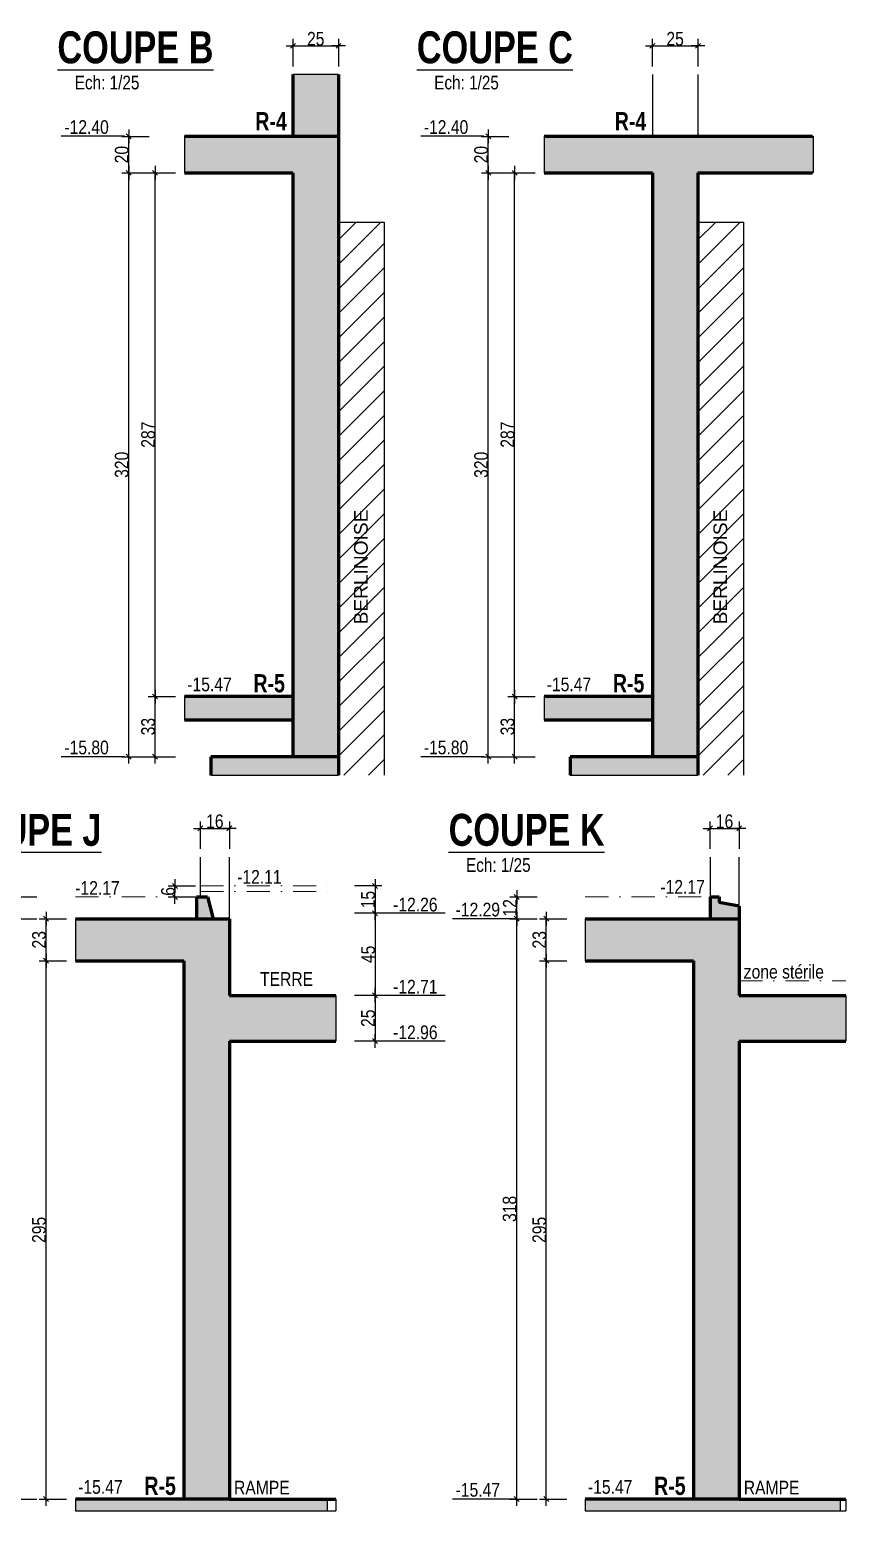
# Model space of a CAD drawing. Header units: millimetres. Extents: x -22 to 27383, y -3644 to 590.
# Drawn here: x 13523 to 14423, y -1143 to 494 of the extents above; entities that cross this region are included whole.
import ezdxf
from ezdxf.enums import TextEntityAlignment as Align

# ---------------------------------------------------------------- set-up
doc = ezdxf.new("R2010")
doc.units = ezdxf.units.MM
doc.linetypes.add('TIRETPTX2', pattern=[50.8, 25.4, -12.7, 0, -12.7])
for name, color, linetype in [('01_cote_gen', 4, 'Continuous'), ('01_linteaux', 2, 'Continuous'), ('01_poch_BN', 9, 'Continuous'), ('01_poch_murs', 253, 'Continuous'), ('01_texte', 230, 'Continuous'), ('AA_COTES', 2, 'Continuous')]:
    doc.layers.add(name, color=color, linetype=linetype)
doc.layers.add('01_murs_coup', color=5, linetype='Continuous', lineweight=60)
doc.layers.add('01_tram_axes', color=2, linetype='TIRETPTX2', lineweight=9)
doc.styles.add('ARIAL NA', font='ARIALN.TTF')
doc.styles.add('impact', font='impact.ttf')
doc.styles.add('MATTE_TXT', font='arial.ttf')
doc.styles.add('STYLE2', font='ARIALN.TTF')
doc.dimstyles.new('JB25', dxfattribs={"dimscale": 0.1, "dimtxt": 150, "dimasz": 15, "dimexe": 0.1, "dimexo": 0.1, "dimgap": 0.09, "dimtad": 1, "dimdec": 1, "dimlfac": 0.5, "dimdsep": 46, "dimtxsty": 'STYLE2', "dimblk1": 'BOND_G', "dimblk2": 'BOND_D', "dimsah": 1, "dimcen": 1.5, "dimdle": 0.01, "dimse1": 1, "dimse2": 1, "dimclrd": 4, "dimclre": 2, "dimclrt": 6, "dimazin": 2, "dimtfac": 2.333333, "dimtdec": 1, "dimtix": 1, "dimtmove": 2, "dimatfit": 3, "dimldrblk": 'BOND_G', "dimfxl": 1, "dimtolj": 1, "dimtzin": 0, "dimarcsym": 0})

# ---------------------------------------------------------------- blocks, each defined once
blk = doc.blocks.new('BOND_G')
at = {"layer": 'AA_COTES', "color": 0}
for p, q in [((0, -5), (0, 15)), ((5, 0), (-5, 0)), ((1.8, 1.8), (-1.8, -1.8))]:
    blk.add_line(p, q, dxfattribs=at)
blk = doc.blocks.new('BOND_D')
at = {"layer": 'AA_COTES', "color": 0}
for p, q in [((5, 0), (-5, 0)), ((-1.8, -1.8), (1.8, 1.8)), ((0, 5), (0, -15))]:
    blk.add_line(p, q, dxfattribs=at)
blk = doc.blocks.new('*D1890')
at = {"layer": '01_cote_gen', "color": 4, "lineweight": -2, "transparency": 16777216}
blk.add_line((13540.4, -1114.3), (13540.4, -527.3), dxfattribs=at)
at = {"layer": 'Defpoints', "color": 0, "transparency": 16777216}
for p in [(13540.4, -525.8), (13607.4, -525.8), (13562.9, -1115.8)]:
    blk.add_point(p, dxfattribs=at)
at = {"layer": '01_cote_gen', "color": 4, "lineweight": -2, "transparency": 16777216, "xscale": 1.5, "yscale": 1.5, "zscale": 1.5}
for name, p, rotation in [('BOND_D', (13540.4, -525.8), 90), ('BOND_G', (13540.4, -1115.8), 270)]:
    blk.add_blockref(name, p, dxfattribs=dict(at, rotation=rotation))
at = {"layer": '01_cote_gen', "color": 6, "transparency": 16777216, "insert": (13532.8, -820.8), "char_height": 15, "attachment_point": 5, "rotation": 90, "style": 'STYLE2'}
blk.add_mtext('\\A1;295', dxfattribs=at)
blk = doc.blocks.new('*D1886')
at = {"layer": '01_cote_gen', "color": 4, "lineweight": -2, "transparency": 16777216}
blk.add_line((13540.4, -524.3), (13540.4, -481.3), dxfattribs=at)
at = {"layer": 'Defpoints', "color": 0, "transparency": 16777216}
for p in [(13540.4, -479.8), (13630.6, -479.8), (13630.6, -525.8)]:
    blk.add_point(p, dxfattribs=at)
at = {"layer": '01_cote_gen', "color": 4, "lineweight": -2, "transparency": 16777216, "xscale": 1.5, "yscale": 1.5, "zscale": 1.5}
for name, p, rotation in [('BOND_D', (13540.4, -479.8), 90), ('BOND_G', (13540.4, -525.8), 270)]:
    blk.add_blockref(name, p, dxfattribs=dict(at, rotation=rotation))
at = {"layer": '01_cote_gen', "color": 6, "transparency": 16777216, "insert": (13532.8, -502.8), "char_height": 15, "attachment_point": 5, "rotation": 90, "style": 'STYLE2'}
blk.add_mtext('\\A1;23', dxfattribs=at)
blk = doc.blocks.new('*D1891')
at = {"layer": '01_cote_gen', "color": 4, "lineweight": -2, "transparency": 16777216}
blk.add_line((13711, -380.7), (13740, -380.7), dxfattribs=at)
at = {"layer": 'Defpoints', "color": 0, "transparency": 16777216}
for p in [(13741.5, -380.7), (13709.5, -412.2), (13741.5, -412.2)]:
    blk.add_point(p, dxfattribs=at)
at = {"layer": '01_cote_gen', "color": 4, "lineweight": -2, "transparency": 16777216, "xscale": 1.5, "yscale": 1.5, "zscale": 1.5, "rotation": 180}
blk.add_blockref('BOND_G', (13709.5, -380.7), dxfattribs=at)
at = {"layer": '01_cote_gen', "color": 4, "lineweight": -2, "transparency": 16777216, "xscale": 1.5, "yscale": 1.5, "zscale": 1.5}
blk.add_blockref('BOND_D', (13741.5, -380.7), dxfattribs=at)
at = {"layer": '01_cote_gen', "color": 6, "transparency": 16777216, "insert": (13725.5, -373), "char_height": 15, "attachment_point": 5, "style": 'STYLE2'}
blk.add_mtext('\\A1;16', dxfattribs=at)
blk = doc.blocks.new('*D1887')
at = {"layer": '01_cote_gen', "color": 4, "lineweight": -2, "transparency": 16777216}
blk.add_line((13507.9, -1114.3), (13507.9, -481.3), dxfattribs=at)
at = {"layer": 'Defpoints', "color": 0, "transparency": 16777216}
for p in [(13507.9, -479.8), (13562.9, -479.8), (13562.9, -1115.8)]:
    blk.add_point(p, dxfattribs=at)
at = {"layer": '01_cote_gen', "color": 4, "lineweight": -2, "transparency": 16777216, "xscale": 1.5, "yscale": 1.5, "zscale": 1.5}
for name, p, rotation in [('BOND_D', (13507.9, -479.8), 90), ('BOND_G', (13507.9, -1115.8), 270)]:
    blk.add_blockref(name, p, dxfattribs=dict(at, rotation=rotation))
at = {"layer": '01_cote_gen', "color": 6, "transparency": 16777216, "insert": (13500.2, -797.8), "char_height": 15, "attachment_point": 5, "rotation": 90, "style": 'STYLE2'}
blk.add_mtext('\\A1;318', dxfattribs=at)
blk = doc.blocks.new('*D1892')
at = {"layer": '01_cote_gen', "color": 4, "lineweight": -2, "transparency": 16777216}
blk.add_line((13901.2, -565.3), (13901.2, -612.3), dxfattribs=at)
at = {"layer": 'Defpoints', "color": 0, "transparency": 16777216}
for p in [(13837.9, -563.8), (13837.9, -613.8), (13901.2, -613.8)]:
    blk.add_point(p, dxfattribs=at)
at = {"layer": '01_cote_gen', "color": 4, "lineweight": -2, "transparency": 16777216, "xscale": 1.5, "yscale": 1.5, "zscale": 1.5}
for name, p, rotation in [('BOND_G', (13901.2, -563.8), 90), ('BOND_D', (13901.2, -613.8), 270)]:
    blk.add_blockref(name, p, dxfattribs=dict(at, rotation=rotation))
at = {"layer": '01_cote_gen', "color": 6, "transparency": 16777216, "insert": (13893.5, -588.8), "char_height": 15, "attachment_point": 5, "rotation": 90, "style": 'STYLE2'}
blk.add_mtext('\\A1;25', dxfattribs=at)
blk = doc.blocks.new('*D1888')
at = {"layer": '01_cote_gen', "color": 4, "lineweight": -2, "transparency": 16777216}
blk.add_line((13507.9, -478.3), (13507.9, -457.3), dxfattribs=at)
at = {"layer": 'Defpoints', "color": 0, "transparency": 16777216}
for p in [(13507.9, -455.8), (13572.7, -455.8), (13572.7, -479.8)]:
    blk.add_point(p, dxfattribs=at)
at = {"layer": '01_cote_gen', "color": 4, "lineweight": -2, "transparency": 16777216, "xscale": 1.5, "yscale": 1.5, "zscale": 1.5}
for name, p, rotation in [('BOND_D', (13507.9, -455.8), 90), ('BOND_G', (13507.9, -479.8), 270)]:
    blk.add_blockref(name, p, dxfattribs=dict(at, rotation=rotation))
at = {"layer": '01_cote_gen', "color": 6, "transparency": 16777216, "insert": (13500.4, -467.8), "char_height": 15, "attachment_point": 5, "rotation": 90, "style": 'STYLE2'}
blk.add_mtext('\\A1;12', dxfattribs=at)
blk = doc.blocks.new('*D1889')
at = {"layer": '01_cote_gen', "color": 4, "lineweight": -2, "transparency": 16777216}
blk.add_line((13901.2, -475.3), (13901.2, -562.3), dxfattribs=at)
at = {"layer": 'Defpoints', "color": 0, "transparency": 16777216}
for p in [(13876.1, -473.8), (13878.7, -563.8), (13901.2, -563.8)]:
    blk.add_point(p, dxfattribs=at)
at = {"layer": '01_cote_gen', "color": 4, "lineweight": -2, "transparency": 16777216, "xscale": 1.5, "yscale": 1.5, "zscale": 1.5}
for name, p, rotation in [('BOND_G', (13901.2, -473.8), 90), ('BOND_D', (13901.2, -563.8), 270)]:
    blk.add_blockref(name, p, dxfattribs=dict(at, rotation=rotation))
at = {"layer": '01_cote_gen', "color": 6, "transparency": 16777216, "insert": (13893.6, -518.8), "char_height": 15, "attachment_point": 5, "rotation": 90, "style": 'STYLE2'}
blk.add_mtext('\\A1;45', dxfattribs=at)
blk = doc.blocks.new('*D1893')
at = {"layer": '01_cote_gen', "color": 4, "lineweight": -2, "transparency": 16777216}
blk.add_line((13681.8, -454.3), (13681.8, -445.3), dxfattribs=at)
at = {"layer": 'Defpoints', "color": 0, "transparency": 16777216}
for p in [(13681.8, -443.8), (13705.5, -455.8), (13713.9, -443.8)]:
    blk.add_point(p, dxfattribs=at)
at = {"layer": '01_cote_gen', "color": 4, "lineweight": -2, "transparency": 16777216, "xscale": 1.5, "yscale": 1.5, "zscale": 1.5}
for name, p, rotation in [('BOND_D', (13681.8, -443.8), 90), ('BOND_G', (13681.8, -455.8), 270)]:
    blk.add_blockref(name, p, dxfattribs=dict(at, rotation=rotation))
at = {"layer": '01_cote_gen', "color": 6, "transparency": 16777216, "insert": (13674.2, -449.8), "char_height": 15, "attachment_point": 5, "rotation": 90, "style": 'STYLE2'}
blk.add_mtext('\\A1;6', dxfattribs=at)
blk = doc.blocks.new('*D1894')
at = {"layer": '01_cote_gen', "color": 4, "lineweight": -2, "transparency": 16777216}
blk.add_line((13901.2, -445.3), (13901.2, -472.3), dxfattribs=at)
at = {"layer": 'Defpoints', "color": 0, "transparency": 16777216}
for p in [(13854.9, -443.8), (13883.6, -473.8), (13901.2, -473.8)]:
    blk.add_point(p, dxfattribs=at)
at = {"layer": '01_cote_gen', "color": 4, "lineweight": -2, "transparency": 16777216, "xscale": 1.5, "yscale": 1.5, "zscale": 1.5}
for name, p, rotation in [('BOND_G', (13901.2, -443.8), 90), ('BOND_D', (13901.2, -473.8), 270)]:
    blk.add_blockref(name, p, dxfattribs=dict(at, rotation=rotation))
at = {"layer": '01_cote_gen', "color": 6, "transparency": 16777216, "insert": (13893.5, -458.8), "char_height": 15, "attachment_point": 5, "rotation": 90, "style": 'STYLE2'}
blk.add_mtext('\\A1;15', dxfattribs=at)
blk = doc.blocks.new('*D1898')
at = {"layer": '01_cote_gen', "color": 4, "lineweight": -2, "transparency": 16777216}
blk.add_line((14088.9, -1114.3), (14088.9, -527.3), dxfattribs=at)
at = {"layer": 'Defpoints', "color": 0, "transparency": 16777216}
for p in [(14088.9, -525.8), (14111.4, -525.8), (14111.4, -1115.8)]:
    blk.add_point(p, dxfattribs=at)
at = {"layer": '01_cote_gen', "color": 4, "lineweight": -2, "transparency": 16777216, "xscale": 1.5, "yscale": 1.5, "zscale": 1.5}
for name, p, rotation in [('BOND_D', (14088.9, -525.8), 90), ('BOND_G', (14088.9, -1115.8), 270)]:
    blk.add_blockref(name, p, dxfattribs=dict(at, rotation=rotation))
at = {"layer": '01_cote_gen', "color": 6, "transparency": 16777216, "insert": (14081.3, -820.8), "char_height": 15, "attachment_point": 5, "rotation": 90, "style": 'STYLE2'}
blk.add_mtext('\\A1;295', dxfattribs=at)
blk = doc.blocks.new('*D1899')
at = {"layer": '01_cote_gen', "color": 4, "lineweight": -2, "transparency": 16777216}
blk.add_line((14088.9, -524.3), (14088.9, -481.3), dxfattribs=at)
at = {"layer": 'Defpoints', "color": 0, "transparency": 16777216}
for p in [(14088.9, -479.8), (14139.8, -479.8), (14117.3, -525.8)]:
    blk.add_point(p, dxfattribs=at)
at = {"layer": '01_cote_gen', "color": 4, "lineweight": -2, "transparency": 16777216, "xscale": 1.5, "yscale": 1.5, "zscale": 1.5}
for name, p, rotation in [('BOND_D', (14088.9, -479.8), 90), ('BOND_G', (14088.9, -525.8), 270)]:
    blk.add_blockref(name, p, dxfattribs=dict(at, rotation=rotation))
at = {"layer": '01_cote_gen', "color": 6, "transparency": 16777216, "insert": (14081.3, -502.8), "char_height": 15, "attachment_point": 5, "rotation": 90, "style": 'STYLE2'}
blk.add_mtext('\\A1;23', dxfattribs=at)
blk = doc.blocks.new('*D1901')
at = {"layer": '01_cote_gen', "color": 4, "lineweight": -2, "transparency": 16777216}
blk.add_line((14269.8, -380.7), (14298.8, -380.7), dxfattribs=at)
at = {"layer": 'Defpoints', "color": 0, "transparency": 16777216}
for p in [(14300.3, -380.7), (14268.3, -412.2), (14300.3, -412.2)]:
    blk.add_point(p, dxfattribs=at)
at = {"layer": '01_cote_gen', "color": 4, "lineweight": -2, "transparency": 16777216, "xscale": 1.5, "yscale": 1.5, "zscale": 1.5, "rotation": 180}
blk.add_blockref('BOND_G', (14268.3, -380.7), dxfattribs=at)
at = {"layer": '01_cote_gen', "color": 4, "lineweight": -2, "transparency": 16777216, "xscale": 1.5, "yscale": 1.5, "zscale": 1.5}
blk.add_blockref('BOND_D', (14300.3, -380.7), dxfattribs=at)
at = {"layer": '01_cote_gen', "color": 6, "transparency": 16777216, "insert": (14284.3, -373), "char_height": 15, "attachment_point": 5, "style": 'STYLE2'}
blk.add_mtext('\\A1;16', dxfattribs=at)
blk = doc.blocks.new('*D1900')
at = {"layer": '01_cote_gen', "color": 4, "lineweight": -2, "transparency": 16777216}
blk.add_line((14056.4, -1114.3), (14056.4, -481.3), dxfattribs=at)
at = {"layer": 'Defpoints', "color": 0, "transparency": 16777216}
for p in [(14056.4, -479.8), (14111.4, -479.8), (14111.4, -1115.8)]:
    blk.add_point(p, dxfattribs=at)
at = {"layer": '01_cote_gen', "color": 4, "lineweight": -2, "transparency": 16777216, "xscale": 1.5, "yscale": 1.5, "zscale": 1.5}
for name, p, rotation in [('BOND_D', (14056.4, -479.8), 90), ('BOND_G', (14056.4, -1115.8), 270)]:
    blk.add_blockref(name, p, dxfattribs=dict(at, rotation=rotation))
at = {"layer": '01_cote_gen', "color": 6, "transparency": 16777216, "insert": (14048.7, -797.8), "char_height": 15, "attachment_point": 5, "rotation": 90, "style": 'STYLE2'}
blk.add_mtext('\\A1;318', dxfattribs=at)
blk = doc.blocks.new('*D1902')
at = {"layer": '01_cote_gen', "color": 4, "lineweight": -2, "transparency": 16777216}
blk.add_line((14460.1, -565.3), (14460.1, -612.3), dxfattribs=at)
at = {"layer": 'Defpoints', "color": 0, "transparency": 16777216}
for p in [(14396.8, -563.8), (14396.8, -613.8), (14460.1, -613.8)]:
    blk.add_point(p, dxfattribs=at)
at = {"layer": '01_cote_gen', "color": 4, "lineweight": -2, "transparency": 16777216, "xscale": 1.5, "yscale": 1.5, "zscale": 1.5}
for name, p, rotation in [('BOND_G', (14460.1, -563.8), 90), ('BOND_D', (14460.1, -613.8), 270)]:
    blk.add_blockref(name, p, dxfattribs=dict(at, rotation=rotation))
at = {"layer": '01_cote_gen', "color": 6, "transparency": 16777216, "insert": (14452.4, -588.8), "char_height": 15, "attachment_point": 5, "rotation": 90, "style": 'STYLE2'}
blk.add_mtext('\\A1;25', dxfattribs=at)
blk = doc.blocks.new('*D1897')
at = {"layer": '01_cote_gen', "color": 4, "lineweight": -2, "transparency": 16777216}
blk.add_line((14056.4, -478.3), (14056.4, -457.3), dxfattribs=at)
at = {"layer": 'Defpoints', "color": 0, "transparency": 16777216}
for p in [(14056.4, -455.8), (14121.2, -455.8), (14121.2, -479.8)]:
    blk.add_point(p, dxfattribs=at)
at = {"layer": '01_cote_gen', "color": 4, "lineweight": -2, "transparency": 16777216, "xscale": 1.5, "yscale": 1.5, "zscale": 1.5}
for name, p, rotation in [('BOND_D', (14056.4, -455.8), 90), ('BOND_G', (14056.4, -479.8), 270)]:
    blk.add_blockref(name, p, dxfattribs=dict(at, rotation=rotation))
at = {"layer": '01_cote_gen', "color": 6, "transparency": 16777216, "insert": (14048.9, -467.8), "char_height": 15, "attachment_point": 5, "rotation": 90, "style": 'STYLE2'}
blk.add_mtext('\\A1;12', dxfattribs=at)
blk = doc.blocks.new('*D1970')
at = {"layer": '01_cote_gen', "color": 4, "lineweight": -2, "transparency": 16777216}
blk.add_line((13631.1, -300.7), (13631.1, 336.3), dxfattribs=at)
at = {"layer": 'Defpoints', "color": 0, "transparency": 16777216}
for p in [(13631.1, 337.8), (13811.1, 337.8), (13811.1, -302.2)]:
    blk.add_point(p, dxfattribs=at)
at = {"layer": '01_cote_gen', "color": 4, "lineweight": -2, "transparency": 16777216, "xscale": 1.5, "yscale": 1.5, "zscale": 1.5}
for name, p, rotation in [('BOND_D', (13631.1, 337.8), 90), ('BOND_G', (13631.1, -302.2), 270)]:
    blk.add_blockref(name, p, dxfattribs=dict(at, rotation=rotation))
at = {"layer": '01_cote_gen', "color": 6, "transparency": 16777216, "insert": (13623.5, 17.8), "char_height": 15, "attachment_point": 5, "rotation": 90, "style": 'STYLE2'}
blk.add_mtext('\\A1;320', dxfattribs=at)
blk = doc.blocks.new('*D1971')
at = {"layer": '01_cote_gen', "color": 4, "lineweight": -2, "transparency": 16777216}
blk.add_line((13660, -300.7), (13660, -237.7), dxfattribs=at)
at = {"layer": 'Defpoints', "color": 0, "transparency": 16777216}
for p in [(13660, -236.2), (13811.1, -236.2), (13811.1, -302.2)]:
    blk.add_point(p, dxfattribs=at)
at = {"layer": '01_cote_gen', "color": 4, "lineweight": -2, "transparency": 16777216, "xscale": 1.5, "yscale": 1.5, "zscale": 1.5}
for name, p, rotation in [('BOND_D', (13660, -236.2), 90), ('BOND_G', (13660, -302.2), 270)]:
    blk.add_blockref(name, p, dxfattribs=dict(at, rotation=rotation))
at = {"layer": '01_cote_gen', "color": 6, "transparency": 16777216, "insert": (13652.4, -269.2), "char_height": 15, "attachment_point": 5, "rotation": 90, "style": 'STYLE2'}
blk.add_mtext('\\A1;33', dxfattribs=at)
blk = doc.blocks.new('*D1972')
at = {"layer": '01_cote_gen', "color": 4, "lineweight": -2, "transparency": 16777216}
blk.add_line((13660, -234.7), (13660, 336.3), dxfattribs=at)
at = {"layer": 'Defpoints', "color": 0, "transparency": 16777216}
for p in [(13660, 337.8), (13727, 337.8), (13682.5, -236.2)]:
    blk.add_point(p, dxfattribs=at)
at = {"layer": '01_cote_gen', "color": 4, "lineweight": -2, "transparency": 16777216, "xscale": 1.5, "yscale": 1.5, "zscale": 1.5}
for name, p, rotation in [('BOND_D', (13660, 337.8), 90), ('BOND_G', (13660, -236.2), 270)]:
    blk.add_blockref(name, p, dxfattribs=dict(at, rotation=rotation))
at = {"layer": '01_cote_gen', "color": 6, "transparency": 16777216, "insert": (13652.4, 50.8), "char_height": 15, "attachment_point": 5, "rotation": 90, "style": 'STYLE2'}
blk.add_mtext('\\A1;287', dxfattribs=at)
blk = doc.blocks.new('*D1973')
at = {"layer": '01_cote_gen', "color": 4, "lineweight": -2, "transparency": 16777216}
blk.add_line((13631.1, 339.3), (13631.1, 376.3), dxfattribs=at)
at = {"layer": 'Defpoints', "color": 0, "transparency": 16777216}
for p in [(13631.1, 377.8), (13721.3, 377.8), (13721.3, 337.8)]:
    blk.add_point(p, dxfattribs=at)
at = {"layer": '01_cote_gen', "color": 4, "lineweight": -2, "transparency": 16777216, "xscale": 1.5, "yscale": 1.5, "zscale": 1.5}
for name, p, rotation in [('BOND_D', (13631.1, 377.8), 90), ('BOND_G', (13631.1, 337.8), 270)]:
    blk.add_blockref(name, p, dxfattribs=dict(at, rotation=rotation))
at = {"layer": '01_cote_gen', "color": 6, "transparency": 16777216, "insert": (13623.5, 357.8), "char_height": 15, "attachment_point": 5, "rotation": 90, "style": 'STYLE2'}
blk.add_mtext('\\A1;20', dxfattribs=at)
blk = doc.blocks.new('*D1974')
at = {"layer": '01_cote_gen', "color": 4, "lineweight": -2, "transparency": 16777216}
blk.add_line((13812.6, 477), (13859.6, 477), dxfattribs=at)
at = {"layer": 'Defpoints', "color": 0, "transparency": 16777216}
for p in [(13861.1, 477), (13811.1, 445.4), (13861.1, 445.4)]:
    blk.add_point(p, dxfattribs=at)
at = {"layer": '01_cote_gen', "color": 4, "lineweight": -2, "transparency": 16777216, "xscale": 1.5, "yscale": 1.5, "zscale": 1.5, "rotation": 180}
blk.add_blockref('BOND_G', (13811.1, 477), dxfattribs=at)
at = {"layer": '01_cote_gen', "color": 4, "lineweight": -2, "transparency": 16777216, "xscale": 1.5, "yscale": 1.5, "zscale": 1.5}
blk.add_blockref('BOND_D', (13861.1, 477), dxfattribs=at)
at = {"layer": '01_cote_gen', "color": 6, "transparency": 16777216, "insert": (13836.1, 484.6), "char_height": 15, "attachment_point": 5, "style": 'STYLE2'}
blk.add_mtext('\\A1;25', dxfattribs=at)
blk = doc.blocks.new('*D1975')
at = {"layer": '01_cote_gen', "color": 4, "lineweight": -2, "transparency": 16777216}
blk.add_line((14025.2, -300.7), (14025.2, 336.3), dxfattribs=at)
at = {"layer": 'Defpoints', "color": 0, "transparency": 16777216}
for p in [(14025.2, 337.8), (14205.1, 337.8), (14205.1, -302.2)]:
    blk.add_point(p, dxfattribs=at)
at = {"layer": '01_cote_gen', "color": 4, "lineweight": -2, "transparency": 16777216, "xscale": 1.5, "yscale": 1.5, "zscale": 1.5}
for name, p, rotation in [('BOND_D', (14025.2, 337.8), 90), ('BOND_G', (14025.2, -302.2), 270)]:
    blk.add_blockref(name, p, dxfattribs=dict(at, rotation=rotation))
at = {"layer": '01_cote_gen', "color": 6, "transparency": 16777216, "insert": (14017.5, 17.8), "char_height": 15, "attachment_point": 5, "rotation": 90, "style": 'STYLE2'}
blk.add_mtext('\\A1;320', dxfattribs=at)
blk = doc.blocks.new('*D1976')
at = {"layer": '01_cote_gen', "color": 4, "lineweight": -2, "transparency": 16777216}
blk.add_line((14054.1, -300.7), (14054.1, -237.7), dxfattribs=at)
at = {"layer": 'Defpoints', "color": 0, "transparency": 16777216}
for p in [(14054.1, -236.2), (14205.1, -236.2), (14205.1, -302.2)]:
    blk.add_point(p, dxfattribs=at)
at = {"layer": '01_cote_gen', "color": 4, "lineweight": -2, "transparency": 16777216, "xscale": 1.5, "yscale": 1.5, "zscale": 1.5}
for name, p, rotation in [('BOND_D', (14054.1, -236.2), 90), ('BOND_G', (14054.1, -302.2), 270)]:
    blk.add_blockref(name, p, dxfattribs=dict(at, rotation=rotation))
at = {"layer": '01_cote_gen', "color": 6, "transparency": 16777216, "insert": (14046.4, -269.2), "char_height": 15, "attachment_point": 5, "rotation": 90, "style": 'STYLE2'}
blk.add_mtext('\\A1;33', dxfattribs=at)
blk = doc.blocks.new('*D1977')
at = {"layer": '01_cote_gen', "color": 4, "lineweight": -2, "transparency": 16777216}
blk.add_line((14054.1, -234.7), (14054.1, 336.3), dxfattribs=at)
at = {"layer": 'Defpoints', "color": 0, "transparency": 16777216}
for p in [(14054.1, 337.8), (14121.1, 337.8), (14076.6, -236.2)]:
    blk.add_point(p, dxfattribs=at)
at = {"layer": '01_cote_gen', "color": 4, "lineweight": -2, "transparency": 16777216, "xscale": 1.5, "yscale": 1.5, "zscale": 1.5}
for name, p, rotation in [('BOND_D', (14054.1, 337.8), 90), ('BOND_G', (14054.1, -236.2), 270)]:
    blk.add_blockref(name, p, dxfattribs=dict(at, rotation=rotation))
at = {"layer": '01_cote_gen', "color": 6, "transparency": 16777216, "insert": (14046.4, 50.8), "char_height": 15, "attachment_point": 5, "rotation": 90, "style": 'STYLE2'}
blk.add_mtext('\\A1;287', dxfattribs=at)
blk = doc.blocks.new('*D1978')
at = {"layer": '01_cote_gen', "color": 4, "lineweight": -2, "transparency": 16777216}
blk.add_line((14025.2, 339.3), (14025.2, 376.3), dxfattribs=at)
at = {"layer": 'Defpoints', "color": 0, "transparency": 16777216}
for p in [(14025.2, 377.8), (14115.4, 377.8), (14115.4, 337.8)]:
    blk.add_point(p, dxfattribs=at)
at = {"layer": '01_cote_gen', "color": 4, "lineweight": -2, "transparency": 16777216, "xscale": 1.5, "yscale": 1.5, "zscale": 1.5}
for name, p, rotation in [('BOND_D', (14025.2, 377.8), 90), ('BOND_G', (14025.2, 337.8), 270)]:
    blk.add_blockref(name, p, dxfattribs=dict(at, rotation=rotation))
at = {"layer": '01_cote_gen', "color": 6, "transparency": 16777216, "insert": (14017.5, 357.8), "char_height": 15, "attachment_point": 5, "rotation": 90, "style": 'STYLE2'}
blk.add_mtext('\\A1;20', dxfattribs=at)
blk = doc.blocks.new('*D1979')
at = {"layer": '01_cote_gen', "color": 4, "lineweight": -2, "transparency": 16777216}
blk.add_line((14206.6, 477), (14253.6, 477), dxfattribs=at)
at = {"layer": 'Defpoints', "color": 0, "transparency": 16777216}
for p in [(14255.1, 477), (14205.1, 445.4), (14255.1, 445.4)]:
    blk.add_point(p, dxfattribs=at)
at = {"layer": '01_cote_gen', "color": 4, "lineweight": -2, "transparency": 16777216, "xscale": 1.5, "yscale": 1.5, "zscale": 1.5, "rotation": 180}
blk.add_blockref('BOND_G', (14205.1, 477), dxfattribs=at)
at = {"layer": '01_cote_gen', "color": 4, "lineweight": -2, "transparency": 16777216, "xscale": 1.5, "yscale": 1.5, "zscale": 1.5}
blk.add_blockref('BOND_D', (14255.1, 477), dxfattribs=at)
at = {"layer": '01_cote_gen', "color": 6, "transparency": 16777216, "insert": (14230.1, 484.6), "char_height": 15, "attachment_point": 5, "style": 'STYLE2'}
blk.add_mtext('\\A1;25', dxfattribs=at)
blk = doc.blocks.new('*D2495')
at = {"layer": '01_cote_gen', "color": 4, "lineweight": -2, "transparency": 16777216}
blk.add_line((0, -613.3), (0, -1134.3), dxfattribs=at)
at = {"layer": 'Defpoints', "color": 0, "transparency": 16777216}
for p in [(25449.8, -611.8), (0, -1135.8), (0, -1135.8)]:
    blk.add_point(p, dxfattribs=at)
at = {"layer": '01_cote_gen', "color": 4, "lineweight": -2, "transparency": 16777216, "xscale": 1.5, "yscale": 1.5, "zscale": 1.5}
for name, p, rotation in [('BOND_G', (0, -611.8), 90), ('BOND_D', (0, -1135.8), 270)]:
    blk.add_blockref(name, p, dxfattribs=dict(at, rotation=rotation))
at = {"layer": '01_cote_gen', "color": 6, "transparency": 16777216, "insert": (-7.7, -873.8), "char_height": 15, "attachment_point": 5, "rotation": 90, "style": 'STYLE2'}
blk.add_mtext('\\A1;262', dxfattribs=at)
blk = doc.blocks.new('*D2522')
at = {"layer": '01_cote_gen', "color": 4, "lineweight": -2, "transparency": 16777216}
blk.add_line((1156.4, -613.3), (1156.4, -1134.3), dxfattribs=at)
at = {"layer": 'Defpoints', "color": 0, "transparency": 16777216}
for p in [(26606.2, -611.8), (1156.4, -1135.8), (1156.4, -1135.8)]:
    blk.add_point(p, dxfattribs=at)
at = {"layer": '01_cote_gen', "color": 4, "lineweight": -2, "transparency": 16777216, "xscale": 1.5, "yscale": 1.5, "zscale": 1.5}
for name, p, rotation in [('BOND_G', (1156.4, -611.8), 90), ('BOND_D', (1156.4, -1135.8), 270)]:
    blk.add_blockref(name, p, dxfattribs=dict(at, rotation=rotation))
at = {"layer": '01_cote_gen', "color": 6, "transparency": 16777216, "insert": (1148.8, -873.8), "char_height": 15, "attachment_point": 5, "rotation": 90, "style": 'STYLE2'}
blk.add_mtext('\\A1;262', dxfattribs=at)

msp = doc.modelspace()

# ---------------------------------------------------------------- hatches: boundary and pattern name
at = {"layer": '01_poch_BN'}
h = msp.add_hatch(color=256, dxfattribs=at)
h.dxf.hatch_style = 1
h.paths.add_polyline_path([(13861.07, 377.85), (13692.29, 377.85), (13692.29, 337.85), (13811.07, 337.85), (13811.07, -302.16), (13861.07, -302.16)])
h.paths.add_polyline_path([(13861.07, 445.42), (13811.07, 445.42), (13811.07, 377.85), (13861.07, 377.85)])
h.paths.add_polyline_path([(13811.07, -236.16), (13692.29, -236.16), (13692.29, -262.16), (13811.07, -262.16)], flags=17)
h.paths.add_polyline_path([(13861.07, -302.16), (13721.07, -302.16), (13721.07, -322.49), (13861.07, -322.49)])
h = msp.add_hatch(color=256, dxfattribs=at)
h.dxf.hatch_style = 1
h.paths.add_polyline_path([(14255.14, 337.85), (14381.48, 337.85), (14381.48, 377.85), (14086.36, 377.85), (14086.36, 337.85), (14205.14, 337.85), (14205.14, -302.16), (14255.14, -302.16)])
h.paths.add_polyline_path([(14205.14, -236.16), (14086.36, -236.16), (14086.36, -262.16), (14205.14, -262.16)], flags=17)
h.paths.add_polyline_path([(14255.14, -302.16), (14115.14, -302.16), (14115.14, -322.49), (14255.14, -322.49)])
h = msp.add_hatch(color=256, dxfattribs=at)
h.dxf.hatch_style = 1
h.paths.add_polyline_path([(13858.22, -563.81), (13741.49, -563.81), (13741.49, -479.81), (13572.71, -479.81), (13572.71, -525.81), (13691.49, -525.81), (13691.49, -1115.81), (13741.49, -1115.81), (13741.49, -613.81), (13858.22, -613.81)])
h.paths.add_polyline_path([(13717.49, -455.81), (13705.49, -455.81), (13705.49, -479.81), (13723.49, -479.81)])
h.paths.add_polyline_path([(13848.89, -1115.81), (13741.49, -1115.81), (13572.71, -1115.81), (13572.71, -1128.81), (13848.89, -1128.81)])
h = msp.add_hatch(color=256, dxfattribs=at)
h.dxf.hatch_style = 1
h.paths.add_polyline_path([(14417.08, -563.81), (14300.35, -563.81), (14300.35, -479.81), (14131.56, -479.81), (14131.56, -525.81), (14250.35, -525.81), (14250.35, -1115.81), (14300.35, -1115.81), (14300.35, -619.81), (14300.35, -613.81), (14417.08, -613.81)])
h.paths.add_polyline_path([(14300.35, -465.81), (14278.35, -461.81), (14278.35, -455.81), (14268.35, -455.81), (14268.35, -479.81), (14300.35, -479.81)])
h.paths.add_polyline_path([(14411.32, -1115.81), (14300.35, -1115.81), (14131.56, -1115.81), (14131.56, -1128.81), (14411.32, -1128.81)])
at = {"layer": '01_poch_murs'}
h = msp.add_hatch(dxfattribs=at)
h.set_pattern_fill('ANSI31', color=256, scale=6)
h.set_pattern_definition([(45, (-9451.408, -4243.485), (-13.470384, 13.470384), [])])
h.paths.add_polyline_path([(13911.07, 283.85), (13877.07, 283.85), (13877.07, -322.52), (13911.07, -322.46)])
h.paths.add_polyline_path([(13877.07, 283.85), (13861.07, 283.85), (13861.07, -322.49), (13877.07, -322.49)])
h.paths.add_polyline_path([(13911.07, -322.46), (13877.07, -322.52), (13877.07, -322.49), (13911.07, -322.49)], flags=17)
h = msp.add_hatch(dxfattribs=at)
h.set_pattern_fill('ANSI31', color=256, scale=6)
h.set_pattern_definition([(45, (-9057.34, -4243.485), (-13.470384, 13.470384), [])])
h.paths.add_polyline_path([(14305.14, 283.85), (14271.14, 283.85), (14271.14, -322.52), (14305.14, -322.46)])
h.paths.add_polyline_path([(14271.14, 283.85), (14255.14, 283.85), (14255.14, -322.49), (14271.14, -322.49)])
h.paths.add_polyline_path([(14305.14, -322.46), (14271.14, -322.52), (14271.14, -322.49), (14305.14, -322.49)], flags=17)

# ---------------------------------------------------------------- linework, layer by layer
at = {"layer": '01_cote_gen'}
for p, q in [((13721.07, -322.49), (13861.07, -322.49)), ((14115.14, -322.49), (14255.14, -322.49)), ((13572.71, -1128.81), (13858.22, -1128.81)), ((13858.22, -1115.81), (13858.22, -1128.81)), ((14131.56, -1128.81), (14417.08, -1128.81)), ((14417.08, -1115.81), (14417.08, -1128.81))]:
    msp.add_line(p, q, dxfattribs=at)
at = {"layer": '01_linteaux'}
for p, q in [((14205.14, 445.42), (14205.14, 377.85)), ((14255.14, 445.42), (14255.14, 377.85)), ((13861.07, 283.85), (13911.07, 283.85)), ((13911.07, 283.85), (13911.07, -322.49)), ((14255.14, 283.85), (14305.14, 283.85)), ((14305.14, 283.85), (14305.14, -322.49)), ((13709.49, -412.24), (13709.49, -455.81)), ((13741.49, -479.81), (13741.49, -412.24)), ((14268.35, -412.24), (14268.35, -455.81)), ((14300.35, -465.81), (14300.35, -412.24))]:
    msp.add_line(p, q, dxfattribs=at)
at = {"layer": '01_murs_coup'}
for p, q in [((13811.07, 445.42), (13811.07, 377.85)), ((13861.07, 445.42), (13861.07, -322.49)), ((13692.29, 377.85), (13861.07, 377.85)), ((14086.36, 377.85), (14380.76, 377.85)), ((13692.29, 337.85), (13811.07, 337.85)), ((13811.07, 337.85), (13811.07, -302.16)), ((14086.36, 337.85), (14205.14, 337.85)), ((14205.14, 337.85), (14205.14, -302.16)), ((14255.14, 337.85), (14255.14, -322.49)), ((14255.14, 337.85), (14380.76, 337.85)), ((13811.07, -236.16), (13692.29, -236.16)), ((14205.14, -236.16), (14086.36, -236.16)), ((13811.07, -262.16), (13692.29, -262.16)), ((14205.14, -262.16), (14086.36, -262.16)), ((13721.07, -302.16), (13721.07, -322.49)), ((13861.07, -302.16), (13721.07, -302.16)), ((14115.14, -302.16), (14115.14, -322.49)), ((14255.14, -302.16), (14115.14, -302.16)), ((13705.49, -455.81), (13717.49, -455.81)), ((13705.49, -455.81), (13705.49, -479.81)), ((13717.49, -455.81), (13723.49, -479.81)), ((14268.35, -455.81), (14268.35, -479.81)), ((14268.35, -455.81), (14278.35, -455.81)), ((14278.35, -455.81), (14278.35, -461.81)), ((14300.35, -465.81), (14278.35, -461.81)), ((14300.35, -465.81), (14300.35, -479.81)), ((13572.71, -479.81), (13741.49, -479.81)), ((13741.49, -479.81), (13741.49, -563.81)), ((14131.56, -479.81), (14300.35, -479.81)), ((14300.35, -479.81), (14300.35, -563.81)), ((13572.71, -525.81), (13691.49, -525.81)), ((13691.49, -525.81), (13691.49, -1115.81)), ((14131.56, -525.81), (14250.35, -525.81)), ((14250.35, -525.81), (14250.35, -1115.81)), ((13741.49, -563.81), (13858.22, -563.81)), ((14300.35, -563.81), (14417.08, -563.81)), ((13741.49, -613.81), (13858.22, -613.81)), ((13741.49, -613.81), (13741.49, -1115.81)), ((14300.35, -613.81), (14300.35, -619.81)), ((14300.35, -613.81), (14417.08, -613.81)), ((14300.35, -619.81), (14300.35, -1115.81)), ((13741.49, -1115.81), (13572.71, -1115.81)), ((13741.49, -1115.81), (13858.22, -1115.81)), ((14300.35, -1115.81), (14131.56, -1115.81)), ((14300.35, -1115.81), (14417.08, -1115.81))]:
    msp.add_line(p, q, dxfattribs=at)
at = {"layer": '01_poch_BN'}
for p, q in [((13861.07, 445.42), (13811.07, 445.42)), ((13692.29, 377.85), (13692.29, 337.85)), ((14086.36, 377.85), (14086.36, 337.85)), ((14381.48, 377.85), (14381.48, 337.85)), ((13692.29, -236.16), (13692.29, -262.16)), ((14086.36, -236.16), (14086.36, -262.16)), ((13721.07, -322.49), (13861.07, -322.49)), ((14115.14, -322.49), (14255.14, -322.49)), ((13572.71, -479.81), (13572.71, -525.81)), ((14131.56, -479.81), (14131.56, -525.81)), ((13858.22, -563.81), (13858.22, -613.81)), ((14417.08, -563.81), (14417.08, -613.81)), ((13572.71, -1115.81), (13572.71, -1128.81)), ((13572.71, -1128.81), (13848.89, -1128.81)), ((13848.89, -1128.81), (13848.89, -1115.81)), ((14131.56, -1115.81), (14131.56, -1128.81)), ((14131.56, -1128.81), (14411.32, -1128.81)), ((14411.32, -1128.81), (14411.32, -1115.81))]:
    msp.add_line(p, q, dxfattribs=at)
at = {"layer": '01_poch_murs'}
for p, q in [((13692.29, 377.85), (13692.29, 337.85)), ((14086.36, 377.85), (14086.36, 337.85)), ((13692.29, -236.16), (13692.29, -262.16)), ((14086.36, -236.16), (14086.36, -262.16)), ((13572.71, -479.81), (13572.71, -525.81)), ((13572.71, -1115.81), (13572.71, -1128.81)), ((14131.56, -1115.81), (14131.56, -1128.81))]:
    msp.add_line(p, q, dxfattribs=at)
at = {"layer": '01_texte'}
for p, q in [((13626.32, 377.85), (13557.12, 377.85)), ((14020.39, 377.85), (13951.18, 377.85)), ((13626.32, -302.16), (13557.12, -302.16)), ((14020.39, -302.16), (13951.18, -302.16)), ((13977.9, -473.81), (13908.69, -473.81)), ((14055.23, -479.81), (13986.02, -479.81)), ((13977.9, -563.81), (13908.69, -563.81)), ((13977.9, -613.81), (13908.69, -613.81)), ((14055.23, -1115.81), (13986.02, -1115.81))]:
    msp.add_line(p, q, dxfattribs=at)
at = {"layer": '01_tram_axes'}
for p, q in [((13572.71, -455.81), (13705.49, -455.81)), ((13709.49, -443.81), (13858.29, -443.81)), ((13709.49, -449.81), (13858.29, -449.81)), ((14131.56, -455.81), (14268.35, -455.81)), ((14300.35, -547.81), (14417.08, -547.81))]:
    msp.add_line(p, q, dxfattribs=at)

# ---------------------------------------------------------------- texts
at = {"layer": '01_texte', "style": 'impact'}
for s, p in [('%%UCOUPE B', (13638.41, 447.35)), ('%%UCOUPE C', (14032.48, 447.35)), ('%%UCOUPE J', (13518.83, -410.3)), ('%%UCOUPE K', (14067.32, -410.3))]:
    msp.add_text(s, height=35, dxfattribs=at).set_placement(p, align=Align.BOTTOM_CENTER)
at = {"layer": '01_texte', "style": 'MATTE_TXT', "width": 0.8}
for p in [(13607.37, 424.79), (14001.44, 424.79), (14036.28, -432.86)]:
    msp.add_text('Ech: 1/25', height=15, dxfattribs=at).set_placement(p, align=Align.BOTTOM_CENTER)
at = {"layer": '01_texte'}
for s, height, style, p in [('-12.40', 15, 'ARIAL NA', (13560.53, 380.46)), ('R-4', 20, 'impact', (13769.85, 384.38)), ('-12.40', 15, 'ARIAL NA', (13954.59, 380.46)), ('R-4', 20, 'impact', (14163.91, 384.38)), ('R-5', 20, 'impact', (13767.78, -231.69)), ('R-5', 20, 'impact', (14161.85, -231.69)), ('-15.47', 15, 'ARIAL NA', (13695.29, -230.43)), ('-15.47', 15, 'ARIAL NA', (14089.36, -230.43)), ('-15.80', 15, 'ARIAL NA', (13560.53, -299.54)), ('-15.80', 15, 'ARIAL NA', (13954.59, -299.54)), ('-12.17', 15, 'ARIAL NA', (13572.48, -453.48)), ('-12.11', 15, 'ARIAL NA', (13749.97, -441.39)), ('-12.17', 15, 'ARIAL NA', (14213.98, -452.31)), ('-12.26', 15, 'ARIAL NA', (13920.95, -471.73)), ('-12.29', 15, 'ARIAL NA', (13989.43, -477.19)), ('TERRE', 15, 'ARIAL NA', (13775.04, -553.3)), ('zone stérile', 15, 'ARIAL NA', (14305.36, -545.33)), ('-12.71', 15, 'ARIAL NA', (13920.95, -561.73)), ('-12.96', 15, 'ARIAL NA', (13920.95, -611.73)), ('-15.47', 15, 'ARIAL NA', (13575.7, -1110.09)), ('R-5', 20, 'impact', (13648.2, -1111.35)), ('RAMPE', 15, 'ARIAL NA', (13746.5, -1110.81)), ('-15.47', 15, 'ARIAL NA', (14134.56, -1110.09)), ('R-5', 20, 'impact', (14207.06, -1111.35)), ('RAMPE', 15, 'ARIAL NA', (14305.36, -1110.81)), ('-15.47', 15, 'ARIAL NA', (13989.43, -1113.2))]:
    msp.add_text(s, height=height, dxfattribs=dict(at, style=style)).set_placement(p)
at = {"layer": '01_texte', "style": 'MATTE_TXT'}
for p in [(13893.07, -157.12), (14287.14, -157.12)]:
    msp.add_text('BERLINOISE', height=15, rotation=90, dxfattribs=at).set_placement(p)

# ---------------------------------------------------------------- dimensions: what is measured, and where the dimension line sits
at = {"layer": '01_cote_gen'}
for base, p1, p2, picture, middle in [((13861.07, 476.98), (13811.07, 445.42), (13861.07, 445.42), '*D1974', (13836.07, 484.64)), ((14255.14, 476.98), (14205.14, 445.42), (14255.14, 445.42), '*D1979', (14230.14, 484.64)), ((13741.49, -380.68), (13709.49, -412.24), (13741.49, -412.24), '*D1891', (13725.49, -373.01)), ((14300.35, -380.68), (14268.35, -412.24), (14300.35, -412.24), '*D1901', (14284.35, -373.01))]:
    dim = msp.add_linear_dim(base=base, p1=p1, p2=p2, dimstyle='JB25', dxfattribs=at)
    dim.commit()
    dim.dimension.update_dxf_attribs({"geometry": picture, "text_midpoint": middle})
for base, p1, p2, picture, middle in [((13631.13, 377.85), (13721.29, 337.85), (13721.29, 377.85), '*D1973', (13623.46, 357.85)), ((14025.2, 377.85), (14115.36, 337.85), (14115.36, 377.85), '*D1978', (14017.53, 357.85)), ((13631.13, 337.85), (13811.07, -302.16), (13811.07, 337.85), '*D1970', (13623.46, 17.84)), ((13660.03, 337.85), (13682.53, -236.16), (13727.03, 337.85), '*D1972', (13652.36, 50.84)), ((14025.2, 337.85), (14205.14, -302.16), (14205.14, 337.85), '*D1975', (14017.53, 17.84)), ((14054.1, 337.85), (14076.6, -236.16), (14121.09, 337.85), '*D1977', (14046.43, 50.84)), ((13660.03, -236.16), (13811.07, -302.16), (13811.07, -236.16), '*D1971', (13652.36, -269.16)), ((14054.1, -236.16), (14205.14, -302.16), (14205.14, -236.16), '*D1976', (14046.43, -269.16)), ((13681.83, -443.81), (13705.49, -455.81), (13713.89, -443.81), '*D1893', (13674.17, -449.81)), ((13901.19, -473.81), (13854.89, -443.81), (13883.58, -473.81), '*D1894', (13893.53, -458.81)), ((13507.91, -455.81), (13572.71, -479.81), (13572.71, -455.81), '*D1888', (13500.37, -467.81)), ((14056.4, -455.81), (14121.2, -479.81), (14121.2, -455.81), '*D1897', (14048.86, -467.81)), ((13507.91, -479.81), (13562.94, -1115.81), (13562.94, -479.81), '*D1887', (13500.24, -797.81)), ((13540.44, -479.81), (13630.61, -525.81), (13630.61, -479.81), '*D1886', (13532.78, -502.81)), ((13901.19, -563.81), (13876.09, -473.81), (13878.69, -563.81), '*D1889', (13893.56, -518.81)), ((14056.4, -479.81), (14111.43, -1115.81), (14111.43, -479.81), '*D1900', (14048.73, -797.81)), ((14088.93, -479.81), (14117.28, -525.81), (14139.78, -479.81), '*D1899', (14081.27, -502.81)), ((13540.44, -525.81), (13562.94, -1115.81), (13607.44, -525.81), '*D1890', (13532.78, -820.81)), ((14088.93, -525.81), (14111.43, -1115.81), (14111.43, -525.81), '*D1898', (14081.27, -820.81)), ((13901.19, -613.81), (13837.92, -563.81), (13837.92, -613.81), '*D1892', (13893.53, -588.81)), ((14460.05, -613.81), (14396.78, -563.81), (14396.78, -613.81), '*D1902', (14452.38, -588.81)), ((0, -1135.79), (25449.83, -611.79), (0, -1135.79), '*D2495', (-7.67, -873.79)), ((1156.42, -1135.79), (26606.25, -611.79), (1156.42, -1135.79), '*D2522', (1148.75, -873.79))]:
    dim = msp.add_linear_dim(base=base, p1=p1, p2=p2, angle=90, dimstyle='JB25', dxfattribs=at)
    dim.commit()
    dim.dimension.update_dxf_attribs({"geometry": picture, "text_midpoint": middle})

doc.saveas('drawing.dxf')
